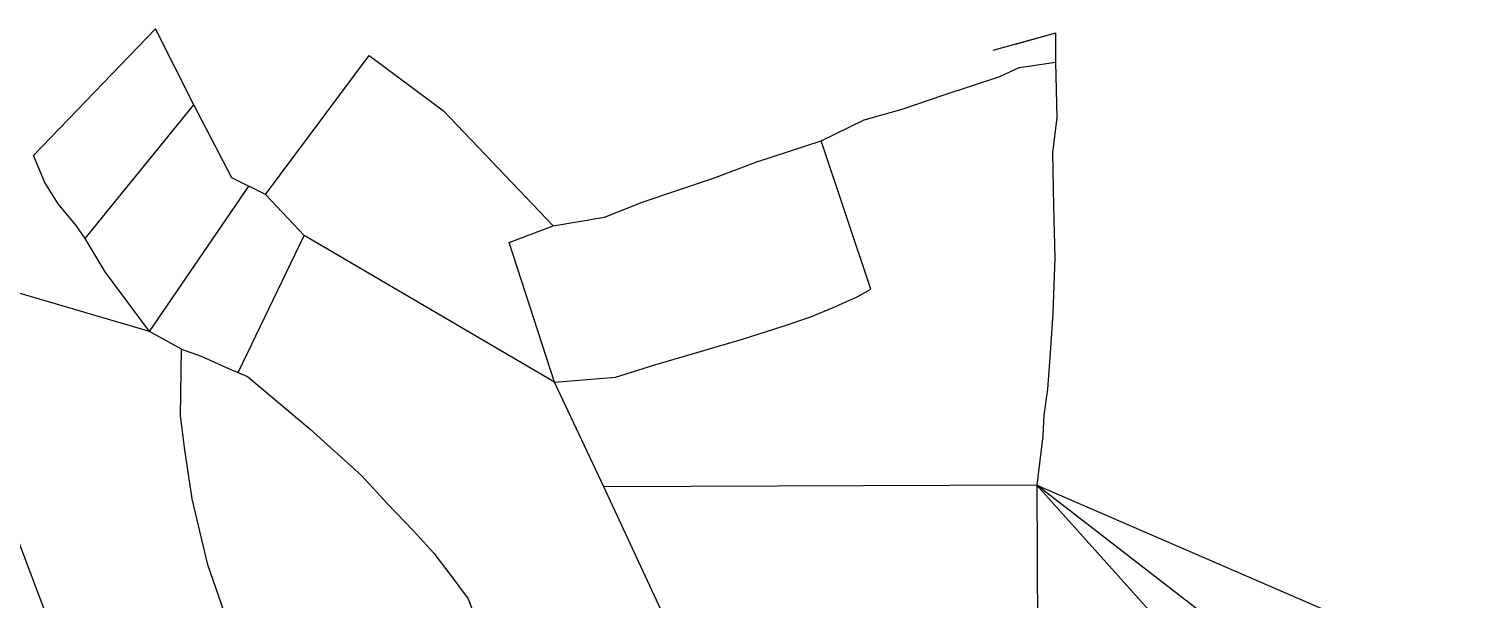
# Model space of a CAD drawing. Header units: millimetres. Extents: x 605783 to 626520, y 1302882 to 1324778.
# Drawn here: x 625852 to 626486, y 1324529 to 1324778 of the extents above; entities that cross this region are included whole.
import ezdxf

# ---------------------------------------------------------------- set-up
doc = ezdxf.new("R2010")
doc.units = ezdxf.units.MM
doc.layers.add('-2', color=1, linetype='Continuous')
doc.layers.add('CVL_CUADCON_LIN', color=8, linetype='Continuous')

msp = doc.modelspace()

# ---------------------------------------------------------------- linework, layer by layer
at = {"layer": '-2', "color": 1, "linetype": 'Continuous'}
for p, q in [((625854.13179, 1324723.12794), (625907.66279, 1324778.45394)), ((625924.34079, 1324745.21794), (625907.66279, 1324778.45394)), ((626301.81179, 1324776.66294), (626274.41879, 1324768.97794)), ((626301.81179, 1324776.66294), (626301.73779, 1324763.94894)), ((625955.85979, 1324706.00394), (626001.14779, 1324766.88394)), ((626001.14779, 1324766.88394), (626033.81579, 1324742.64394)), ((625876.82679, 1324686.68494), (625924.34079, 1324745.21794)), ((625941.05179, 1324713.25294), (625924.34079, 1324745.21794)), ((626033.81579, 1324742.64394), (626081.82179, 1324692.32394)), ((626170.98979, 1324720.28194), (626199.18479, 1324729.47094)), ((626220.88979, 1324664.57194), (626199.18479, 1324729.47094)), ((625905.00379, 1324646.03194), (625948.45579, 1324709.62894)), ((625955.85979, 1324706.00394), (625941.05179, 1324713.25294)), ((625972.67779, 1324688.02294), (625955.85979, 1324706.00394)), ((626062.56879, 1324684.93794), (626081.82179, 1324692.32394)), ((625943.80779, 1324628.11794), (625972.67779, 1324688.02294)), ((626082.34079, 1324623.90294), (625972.67779, 1324688.02294)), ((626082.34079, 1324623.90294), (626062.56879, 1324684.93794)), ((625905.00379, 1324646.03194), (625808.64479, 1324674.20594)), ((625919.03679, 1324638.29394), (625905.00379, 1324646.03194)), ((626104.03079, 1324578.07694), (626082.34079, 1324623.90294)), ((626293.64879, 1324578.77194), (626104.03079, 1324578.07694)), ((626130.03679, 1324522.22094), (626104.03079, 1324578.07694)), ((626444.84579, 1324410.58694), (626293.64879, 1324578.77194)), ((626293.64879, 1324578.77194), (626486.43379, 1324495.46594)), ((626403.78979, 1324493.78694), (626293.64879, 1324578.77194)), ((626293.64879, 1324578.77194), (626293.95779, 1324502.21894))]:
    msp.add_line(p, q, dxfattribs=at)
for points in [[(626199.18479, 1324729.47094), (626217.97479, 1324738.64894), (626234.61579, 1324743.30494), (626253.07979, 1324749.69394), (626277.43179, 1324757.71094), (626285.91779, 1324761.56094), (626301.73779, 1324763.94894)], [(626301.73779, 1324763.94894), (626302.38379, 1324739.77394), (626300.45879, 1324724.31094), (626300.87079, 1324700.90494), (626301.55679, 1324678.25394), (626300.67879, 1324654.11794), (626299.46379, 1324636.60294), (626298.29479, 1324620.86594), (626296.72879, 1324609.46294), (626296.23879, 1324600.32094), (626293.64879, 1324578.77194)], [(625876.82679, 1324686.68494), (625872.90679, 1324692.38094), (625865.02279, 1324701.99394), (625859.16379, 1324711.29994), (625854.13179, 1324723.12794)], [(626081.82179, 1324692.32394), (626104.28379, 1324696.06594), (626121.23079, 1324702.74894), (626136.36079, 1324707.95294), (626151.99779, 1324713.14294), (626170.98979, 1324720.28194)], [(625905.00379, 1324646.03194), (625885.60179, 1324672.21694), (625876.82679, 1324686.68494)], [(626082.34079, 1324623.90294), (626109.08179, 1324626.00894), (626126.24979, 1324631.41494), (626146.73979, 1324637.49694), (626165.17779, 1324642.86994), (626182.09179, 1324648.28194), (626194.65479, 1324652.53494), (626204.41779, 1324656.60494), (626214.95679, 1324661.16494), (626220.88979, 1324664.57194)], [(625962.88879, 1324407.52694), (625958.14279, 1324450.11794), (625950.92679, 1324475.73394), (625944.47779, 1324501.58494), (625938.85479, 1324520.04094), (625930.57679, 1324543.90394), (625923.69879, 1324572.81794), (625920.44079, 1324594.26394), (625918.53579, 1324609.06294), (625919.03679, 1324638.29394)], [(625919.03679, 1324638.29394), (625927.59979, 1324635.27594), (625939.65979, 1324629.87794)], [(625939.65979, 1324629.87794), (625947.95579, 1324626.35794), (625962.38479, 1324614.28694), (625975.31679, 1324603.27194), (625997.91679, 1324582.85294), (626009.29179, 1324570.60694), (626020.42579, 1324558.87594), (626029.57379, 1324548.97594), (626037.43879, 1324538.59994), (626044.56179, 1324529.00694), (626050.75079, 1324512.82594)], [(625821.42979, 1324618.18294), (625834.60479, 1324587.07194), (625841.36779, 1324573.41994), (625844.62779, 1324561.89194), (625859.85279, 1324521.57294)]]:
    msp.add_lwpolyline(points, dxfattribs=at)
at = {"layer": 'CVL_CUADCON_LIN', "color": 1, "ltscale": 0.5, "const_width": 0.5, "flags": 128}
msp.add_lwpolyline([(626284.48089, 1324771.80083), (626301.81179, 1324776.66294)], dxfattribs=at)

doc.saveas('drawing.dxf')
